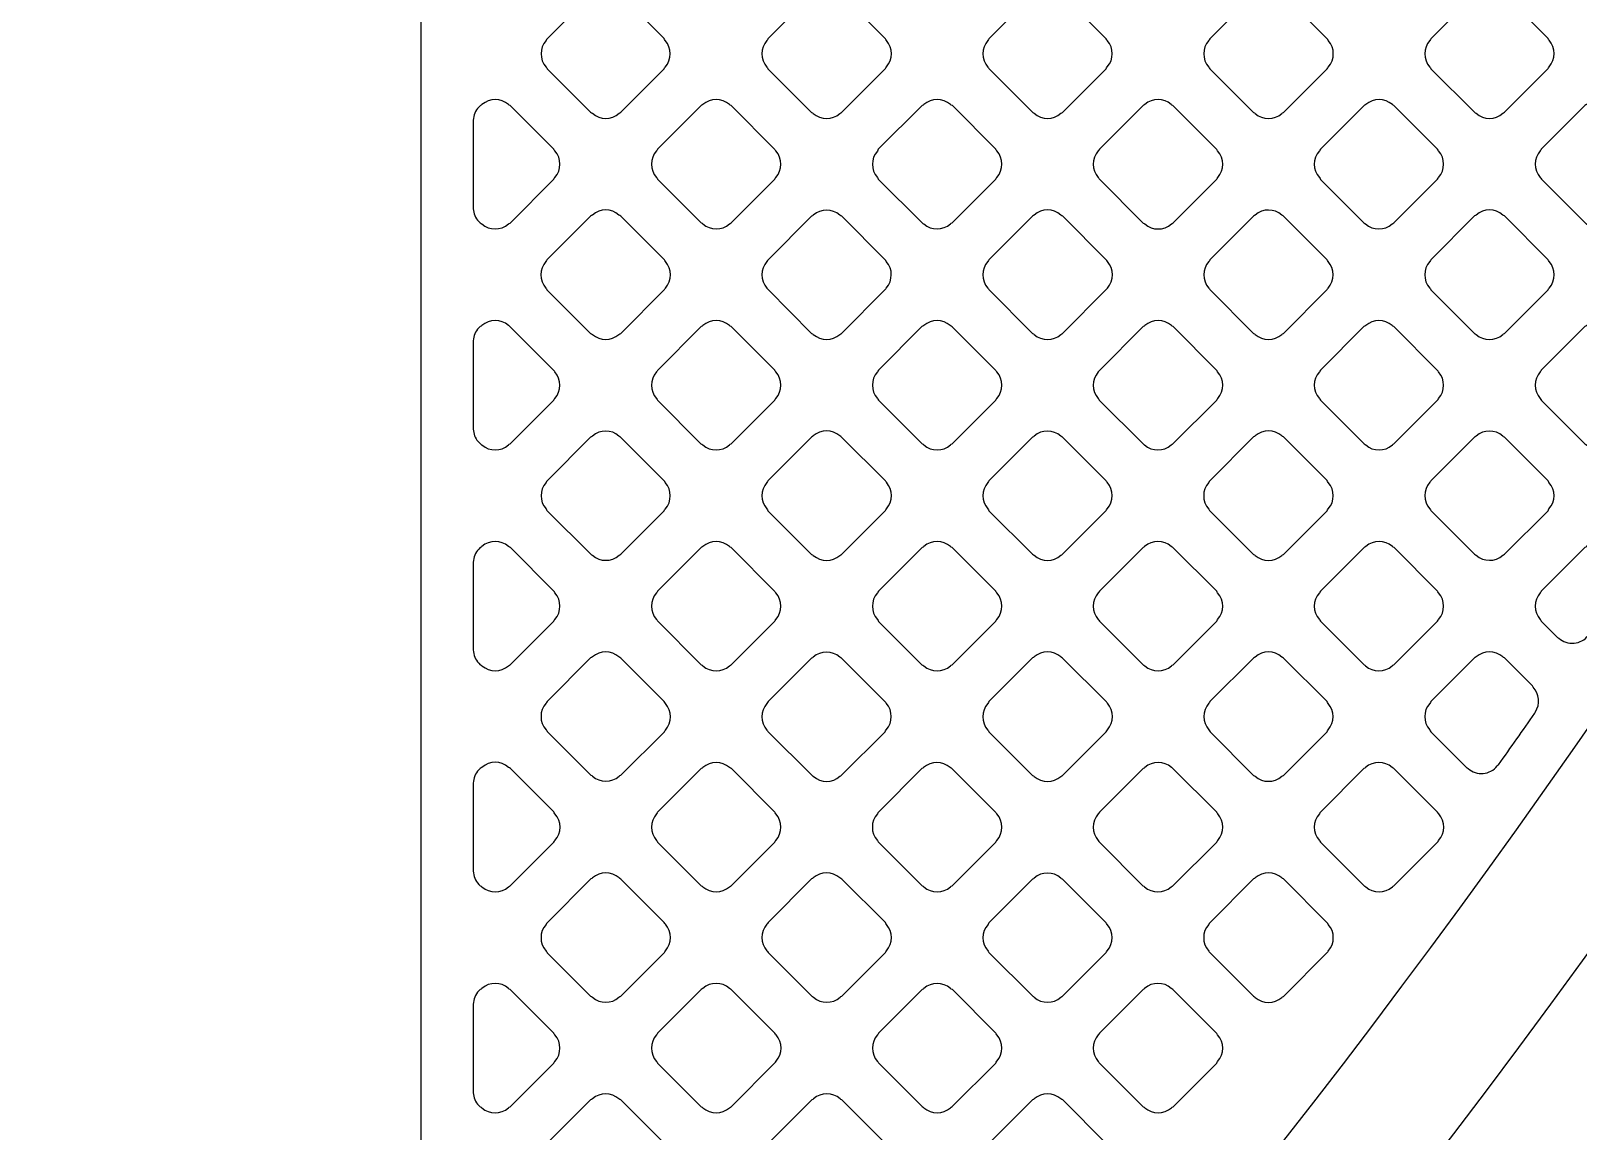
# Model space of a CAD drawing. Extents: x 3811 to 4077, y -444 to -307.
# Drawn here: x 3959.76 to 3961.269, y -382.382 to -381.309 of the extents above; entities that cross this region are included whole.
import ezdxf

# ---------------------------------------------------------------- set-up
doc = ezdxf.new("R2010")
doc.units = 0
doc.layers.add('gbr-dxf', color=7, linetype='Continuous')
doc.layers.add('gbr-outline-dxf', color=2, linetype='Continuous')
doc.layers.add('備註', color=1, linetype='Continuous', lineweight=9)

# ---------------------------------------------------------------- blocks, each defined once
blk = doc.blocks.new('1')
at = {"layer": '備註', "linetype": 'Continuous'}
h = blk.add_hatch(dxfattribs=at)
h.set_pattern_fill('ANSI37', color=3, scale=0.02, style=0)
h.paths.add_polyline_path([(4286.9204, -448.5773), (4286.9204, -445.413, -0.038469), (4286.9207, -445.409, -0.005741), (4286.9224, -445.2641, -0.012911), (4286.9224, -445.263, -0.192745), (4288.774, -440.9383), (4288.7742, -440.9381), (4290.6805, -439.0318, -0.022179), (4290.6819, -439.0301, -0.012999), (4290.6827, -439.0293, 0.198866), (4293.0571, -433.2981, -0.012999), (4293.057, -433.2969), (4293.057, -433.0422, 0.126703), (4293.0538, -433.0328, -0.238292), (4293.0451, -432.9984), (4293.0501, -432.9758), (4293.0503, -432.9752, -0.002638), (4293.0512, -432.9711, 0.052598), (4293.0607, -432.8805, -0.01044), (4293.0608, -432.8791, 0.052723), (4293.0509, -432.7883, -0.061206), (4293.0482, -432.7668), (4293.0482, -432.7668), (4293.0482, -432.2334), (4293.226, -432.2334), (4293.226, -432.6749, -0.009209), (4293.226, -432.6779), (4293.226, -432.7668, -0.169291), (4293.2068, -432.822, 0.043546), (4293.1661, -432.8856, 0.006989), (4293.1641, -432.8943), (4293.1641, -432.8943, 0.108919), (4293.1586, -432.9009, -0.041884), (4293.1584, -432.9012, 0.053171), (4293.1281, -432.9882, -0.002636), (4293.1272, -432.9923, -0.011867), (4293.1268, -432.9938), (4293.1219, -433.0155, -0.117232), (4293.114, -433.0319), (4293.114, -433.0319, 0.146349), (4293.11, -433.0427), (4293.11, -433.2957, -0.012999), (4293.1101, -433.2969, -0.198807), (4290.7224, -439.0646, -0.03099), (4290.7202, -439.067), (4290.7202, -439.067), (4288.8117, -440.9756), (4288.8114, -440.9758, 0.192697), (4286.9754, -445.2631, -0.012911), (4286.9754, -445.2642, 0.005907), (4286.9737, -445.4121, -0.050361), (4286.9734, -445.4173), (4286.9734, -448.5585, -0.036092), (4286.9734, -448.5587, 0.180687), (4286.9787, -448.5717), (4286.9936, -448.5865, -0.042428), (4286.9938, -448.5867, 0.147346), (4287.0042, -448.5918, -0.171376), (4287.028, -448.6026, 0.128411), (4287.1599, -448.6765, -0.015423), (4287.162, -448.6771, -0.266442), (4287.2236, -448.7407, 0.071546), (4287.2262, -448.7457), (4287.2263, -448.7457), (4287.2263, -448.7605, -0.007106), (4287.2263, -448.7626), (4287.2263, -449.0124, -0.007121), (4287.2263, -449.0145), (4287.2263, -449.2791), (4287.0485, -449.2791), (4287.0485, -449.2735), (4287.0485, -449.2735), (4287.0485, -448.7767, 0.118025), (4286.9734, -448.6595, -0.183096), (4286.9614, -448.6343, 0.134987), (4286.9568, -448.6247), (4286.9291, -448.597, -0.212453)])
h.paths.add_polyline_path([(4286.6817, -448.5885, -0.027768), (4286.6918, -448.6181), (4286.6918, -448.6218, 0.063503), (4286.6926, -448.6284), (4286.7018, -448.6818, -0.010797), (4286.7021, -448.6938, 0.010183), (4286.7021, -448.6951), (4286.7021, -448.6954, -0.108314), (4286.6996, -448.7036), (4286.6995, -448.7038), (4286.6995, -448.7038, 0.215605), (4286.6995, -448.7059), (4286.699, -448.7361, 0.0273), (4286.6985, -448.7457), (4286.6985, -448.7457), (4286.6985, -448.7457), (4286.6985, -448.7655), (4286.6985, -448.7655), (4286.6985, -449.2735), (4286.6985, -449.2735), (4286.6985, -449.2791), (4286.8763, -449.2791), (4286.8763, -449.0145, 0.007121), (4286.8763, -449.0124), (4286.8763, -448.7457, 0.228558), (4286.8428, -448.6761), (4286.8424, -448.6758, -0.131355), (4286.7549, -448.559, 0.079704), (4286.7485, -448.5484, -0.146239), (4286.7448, -448.5375, 0.036092), (4286.7448, -448.5373), (4286.7448, -445.2679, 0.087957), (4286.7466, -445.2589, -0.192757), (4288.6497, -440.8139), (4290.5584, -438.9052), (4290.5584, -438.9052), (4290.5585, -438.9052, 0.198869), (4292.8814, -433.298, 0.013079), (4292.8815, -433.2969), (4292.8815, -433.0426, -0.144789), (4292.8853, -433.032, 0.174547), (4292.8944, -433.0069), (4292.8944, -432.9862, 0.021595), (4292.8942, -432.9829, 0.067298), (4292.889, -432.9518, 0.081765), (4292.8841, -432.9401), (4292.8755, -432.9262, -0.042283), (4292.8691, -432.8532, 0.010351), (4292.8691, -432.8519, -0.040896), (4292.8749, -432.7812), (4292.875, -432.7804, 0.038766), (4292.8761, -432.7668), (4292.8761, -432.6779), (4292.8761, -432.2334), (4292.6983, -432.2334), (4292.6983, -432.239), (4292.6982, -432.239), (4292.6982, -432.7478), (4292.6983, -432.748), (4292.6983, -432.7668, 0.23908), (4292.7346, -432.8385, 0.06729), (4292.7351, -432.8389, -0.115876), (4292.7408, -432.8461), (4292.7408, -432.8461, -0.046487), (4292.7597, -432.9045), (4292.7807, -432.9119, -0.252788), (4292.7919, -432.9273), (4292.7925, -432.9332, 0.12341), (4292.7984, -432.9514), (4292.8009, -432.9554, 0.01812), (4292.8096, -432.9914, 0.061967), (4292.8134, -433.0003, -0.102406), (4292.8156, -433.0081, 0.03609), (4292.8156, -433.0084, 0.160481), (4292.8242, -433.0314, 0.055776), (4292.8245, -433.0319, -0.152992), (4292.8284, -433.0432, 0.036092), (4292.8285, -433.0434), (4292.8285, -433.2958, 0.01306), (4292.8284, -433.2969, -0.198906), (4290.521, -438.8677), (4290.521, -438.8677), (4290.521, -438.8677), (4288.6122, -440.7765), (4288.6121, -440.7765), (4288.6121, -440.7765, 0.192447), (4286.6938, -445.2499, 0.098806), (4286.6918, -445.2601), (4286.6918, -448.5373, 0.037059), (4286.6918, -448.5376, -0.152635), (4286.6878, -448.5488, 0.27377)])
h.paths.add_polyline_path([(4283.8869, -448.557, -0.172995), (4283.8958, -448.5321), (4283.8958, -448.532, 0.146349), (4283.8998, -448.5212), (4283.8998, -446.4176, -0.040138), (4283.9001, -446.4134, -0.198769), (4286.2625, -440.714), (4286.2627, -440.7138), (4287.5098, -439.4667), (4287.5098, -439.4666), (4287.5098, -439.4666, 0.198907), (4289.9036, -433.6873, -0.016872), (4289.9037, -433.6857), (4289.9037, -432.973, -0.036092), (4289.9036, -432.9727, 0.141335), (4289.9002, -432.9621, -0.212319), (4289.891, -432.9315), (4289.9029, -432.8387), (4289.9002, -432.786, -0.054356), (4289.8981, -432.7668), (4289.8981, -432.6779, -0.007121), (4289.8981, -432.6758), (4289.8981, -432.239), (4289.8982, -432.239), (4289.8982, -432.2334), (4290.076, -432.2334), (4290.076, -432.7668), (4290.0759, -432.7668), (4290.0759, -432.7668, -0.3159), (4290.0172, -432.8504, 0.141143), (4290.0088, -432.8577, -0.033597), (4290.0087, -432.8578), (4289.9797, -432.9056, 0.059391), (4289.978, -432.91, -0.029996), (4289.9675, -432.949, -0.090958), (4289.9606, -432.9614), (4289.9606, -432.9614, 0.141804), (4289.9567, -432.9718), (4289.9567, -433.687, -0.016893), (4289.9566, -433.6886, -0.198865), (4287.5473, -439.5041), (4287.5473, -439.5041), (4287.5473, -439.5041), (4286.3002, -440.7512), (4286.2999, -440.7515, 0.198902), (4283.9531, -446.4175, -0.026722), (4283.953, -446.4202, -0.016159), (4283.9528, -446.4218), (4283.9528, -448.5203, -0.048029), (4283.9528, -448.5207, 0.152992), (4283.9568, -448.532), (4283.9569, -448.5321, -0.092649), (4283.9638, -448.5448, -0.002776), (4283.9648, -448.548, 0.055059), (4283.9954, -448.6144, -0.039851), (4283.9956, -448.6146, 0.137615), (4284.0038, -448.6217), (4284.0038, -448.6217), (4284.0038, -448.6218), (4284.0052, -448.6245, 0.441021), (4284.0052, -448.6245), (4284.0052, -448.6245), (4284.0139, -448.6418, 0.037742), (4284.0468, -448.6796, -0.212517), (4284.0762, -448.7457), (4284.0762, -448.8346, -0.007121), (4284.0762, -448.8367), (4284.0762, -449.2791), (4283.8984, -449.2791), (4283.8984, -449.2735), (4283.8984, -449.2735), (4283.8984, -448.7655), (4283.8984, -448.7649), (4283.8984, -448.7457), (4283.8984, -448.7457), (4283.8984, -448.7457, -0.040316), (4283.8996, -448.7314, -0.010149), (4283.8998, -448.7302), (4283.9034, -448.6386, 0.050913), (4283.8899, -448.5724), (4283.8893, -448.5705, -0.088155)])
h.paths.add_polyline_path([(4283.5483, -448.8346, 0.009209), (4283.5484, -448.8376), (4283.5484, -449.2735), (4283.5484, -449.2735), (4283.5484, -449.2791), (4283.7262, -449.2791), (4283.7262, -448.7457), (4283.7261, -448.7457, 0.019469), (4283.7259, -448.7389), (4283.731, -448.5973), (4283.731, -448.5973, -0.396062), (4283.731, -448.5972), (4283.731, -448.5956), (4283.731, -448.5955), (4283.731, -448.5955, -0.135041), (4283.7306, -448.5849), (4283.7306, -448.5847, -0.012549), (4283.7352, -448.5689, 0.254191), (4283.7282, -448.532), (4283.7282, -448.532, -0.146437), (4283.7243, -448.5212), (4283.7243, -446.4177, 0.016923), (4283.7242, -446.4161, -0.198862), (4286.1381, -440.5897), (4286.1383, -440.5895), (4287.3855, -439.3423), (4287.3855, -439.3423), (4287.3855, -439.3423, 0.198917), (4289.7281, -433.6871, 0.016923), (4289.728, -433.6854), (4289.728, -433.0099, -0.152918), (4289.732, -432.9987), (4289.732, -432.9987, 0.175279), (4289.7409, -432.9734), (4289.7409, -432.9508, 0.145547), (4289.7353, -432.9291), (4289.7249, -432.8514), (4289.7257, -432.7734, 0.018935), (4289.7259, -432.7668), (4289.7259, -432.7668), (4289.7259, -432.7668), (4289.7259, -432.747), (4289.7259, -432.239), (4289.7259, -432.2334), (4289.5481, -432.2334), (4289.5481, -432.239), (4289.5481, -432.6758, 0.007121), (4289.5481, -432.6779), (4289.5481, -432.7668, 0.194527), (4289.5731, -432.8286, -0.111015), (4289.6635, -432.9841, 0.105582), (4289.671, -432.9987), (4289.671, -432.9987, -0.152929), (4289.675, -433.01, 0.036092), (4289.675, -433.0102), (4289.675, -433.686, 0.013079), (4289.675, -433.6871, 0.020044), (4289.6751, -433.6891, -0.198851), (4287.3481, -439.3048), (4287.348, -439.3048), (4287.348, -439.3048), (4286.1008, -440.552), (4286.1006, -440.5522, 0.198871), (4283.6712, -446.4164, 0.013079), (4283.6712, -446.4175), (4283.6712, -446.4178, 0.020066), (4283.6713, -446.4198), (4283.6713, -448.5207, -0.150332), (4283.6674, -448.5318, 0.096433), (4283.6602, -448.5449, -0.122485), (4283.5758, -448.6814, 0.204905), (4283.5483, -448.7457)])
h.paths.add_polyline_path([(4285.6484, -449.2791), (4285.6484, -448.7457), (4285.6485, -448.7457), (4285.6485, -448.7457, -0.186162), (4285.6715, -448.686, -0.011402), (4285.6725, -448.6848, 0.113626), (4285.759, -448.5364, -0.002685), (4285.7601, -448.5329, -0.098981), (4285.7673, -448.5193), (4285.7673, -448.5192, 0.152897), (4285.7713, -448.508, -0.05707), (4285.7713, -448.5074), (4285.7713, -445.9316, -0.020066), (4285.7713, -445.9296, -0.198906), (4288.0516, -440.4245), (4288.0516, -440.4245), (4288.0516, -440.4245), (4289.1865, -439.2896), (4289.1865, -439.2896), (4289.1865, -439.2896, 0.198918), (4291.7675, -433.0586, -0.01306), (4291.7675, -433.0575), (4291.7675, -433.0224, -0.048029), (4291.7675, -433.022, 0.145602), (4291.7638, -433.0112, -0.124838), (4291.7554, -432.9938, -0.014226), (4291.7548, -432.9919, -0.038028), (4291.741, -432.9152), (4291.7076, -432.8549, 0.133018), (4291.7001, -432.8477, -0.293511), (4291.6482, -432.7668), (4291.6481, -432.7668), (4291.6481, -432.2334), (4291.8259, -432.2334), (4291.8259, -432.6758, -0.007106), (4291.826, -432.6779), (4291.826, -432.7668, -0.044204), (4291.8246, -432.7824), (4291.8245, -432.7831, 0.019404), (4291.8196, -432.8163), (4291.833, -432.9171, -0.04233), (4291.8333, -432.9237), (4291.8333, -432.9858, -0.171575), (4291.8246, -433.0106), (4291.8245, -433.0107, 0.152897), (4291.8205, -433.022), (4291.8205, -433.0586, -0.013079), (4291.8205, -433.0598, -0.198885), (4289.224, -439.327), (4289.224, -439.3271), (4289.2239, -439.3271), (4288.0891, -440.4619), (4288.0891, -440.462), (4288.089, -440.462, 0.198837), (4285.8243, -445.9276, -0.020022), (4285.8243, -445.9296), (4285.8243, -448.5091, 0.126649), (4285.8277, -448.5185, -0.255471), (4285.8355, -448.5554, -0.002709), (4285.8344, -448.5591, 0.019111), (4285.8274, -448.5873), (4285.8262, -448.7416, -0.011961), (4285.8263, -448.7457), (4285.8263, -448.8346, -0.009235), (4285.8262, -448.8375), (4285.8262, -449.2791)])
h.paths.add_polyline_path([(4284.5984, -449.2791), (4284.5984, -448.7457), (4284.5984, -448.7457), (4284.5984, -448.7457, -0.181251), (4284.6203, -448.6873, -0.01195), (4284.6214, -448.686, 0.113438), (4284.71, -448.5278, -0.100452), (4284.7172, -448.5139), (4284.7173, -448.5139, 0.152897), (4284.7213, -448.5026, -0.037059), (4284.7213, -448.5023), (4284.7213, -446.3639, -0.013079), (4284.7213, -446.3628, -0.198867), (4287.2147, -440.3439), (4287.2149, -440.3437), (4288.3589, -439.1997), (4288.3589, -439.1997), (4288.3589, -439.1997, 0.198919), (4290.7192, -433.5016, -0.01306), (4290.7192, -433.5005), (4290.7192, -432.9778, 0.141403), (4290.7158, -432.9672, -0.106282), (4290.7079, -432.9527, 0.037341), (4290.6916, -432.9145, 0.121014), (4290.6851, -432.9076), (4290.685, -432.9076), (4290.669, -432.8781, 0.05425), (4290.6283, -432.8336, -0.021193), (4290.626, -432.8313, -0.205959), (4290.5982, -432.7668), (4290.5981, -432.7668), (4290.5981, -432.7476), (4290.5981, -432.7475), (4290.5981, -432.239), (4290.5981, -432.239), (4290.5981, -432.2334), (4290.7759, -432.2334), (4290.7759, -432.6759, -0.006875), (4290.776, -432.6779), (4290.776, -432.7668, -0.060251), (4290.7734, -432.7879), (4290.771, -432.8319), (4290.7845, -432.935, -0.215499), (4290.7763, -432.9664), (4290.7762, -432.9665, 0.152897), (4290.7723, -432.9777, -0.037059), (4290.7722, -432.978), (4290.7722, -433.5016, -0.013079), (4290.7722, -433.5028, -0.198882), (4288.3964, -439.2372), (4288.3964, -439.2372), (4288.3964, -439.2372), (4287.2524, -440.3812), (4287.2522, -440.3814, 0.198902), (4284.7743, -446.3639, -0.01306), (4284.7743, -446.365), (4284.7743, -448.5035, 0.126611), (4284.7775, -448.5129, -0.255514), (4284.7856, -448.5498, 0.048391), (4284.771, -448.6266), (4284.7744, -448.7278, -0.050849), (4284.7762, -448.7457), (4284.7762, -448.8346, -0.009235), (4284.7762, -448.8376), (4284.7762, -449.2791)])
h.paths.add_polyline_path([(4284.9387, -448.5595, -0.250239), (4284.9458, -448.5231), (4284.9459, -448.5229, 0.152967), (4284.9498, -448.5117), (4284.9498, -446.364, -0.013079), (4284.9499, -446.3628, -0.198864), (4287.3765, -440.5057), (4287.3765, -440.5057), (4287.3765, -440.5057), (4288.5208, -439.3615), (4288.5208, -439.3614), (4288.5208, -439.3614, 0.198847), (4290.9479, -433.5039, -0.020044), (4290.9478, -433.5019), (4290.9478, -433.5017, -0.01306), (4290.9478, -433.5005), (4290.9478, -432.9511, 0.152951), (4290.9438, -432.9398, -0.039884), (4290.9437, -432.9396, -0.209268), (4290.9354, -432.9091), (4290.9379, -432.8921), (4290.9482, -432.7438), (4290.9482, -432.2334), (4291.126, -432.2334), (4291.126, -432.6757, -0.007335), (4291.126, -432.6779), (4291.126, -432.7668, -0.258233), (4291.0843, -432.8421, 0.039395), (4291.0598, -432.861), (4291.0109, -432.9456), (4291.0109, -432.9456, 0.259695), (4291.0009, -432.9622, -0.034686), (4291.0008, -432.9628), (4291.0008, -433.5002, -0.016923), (4291.0009, -433.5019, -0.198912), (4288.5583, -439.3989), (4288.5582, -439.3989), (4288.5582, -439.3989), (4287.414, -440.5432), (4287.4139, -440.5432), (4287.4139, -440.5432, 0.198899), (4285.0029, -446.3639, -0.01306), (4285.0028, -446.3651), (4285.0028, -448.5112, -0.048029), (4285.0029, -448.5116, 0.14893), (4285.0067, -448.5226, -0.099394), (4285.014, -448.5362, 0.061896), (4285.0513, -448.6191, 0.069304), (4285.0552, -448.6229), (4285.0554, -448.623), (4285.0608, -448.634, 0.043693), (4285.1013, -448.6839, -0.017871), (4285.103, -448.6858, -0.186699), (4285.1262, -448.7457), (4285.1263, -448.7457), (4285.1263, -449.2791), (4284.9485, -449.2791), (4284.9485, -449.2735), (4284.9485, -448.8378, -0.009209), (4284.9484, -448.8348), (4284.9484, -448.7457, -0.018469), (4284.9486, -448.7393), (4284.9508, -448.6128), (4284.9508, -448.6128, 0.014957), (4284.9507, -448.6118, 0.036518)])
h.paths.add_polyline_path([(4282.4984, -448.7457), (4282.4984, -448.8346), (4282.4984, -449.2791), (4282.6762, -449.2791), (4282.6762, -449.2735), (4282.6762, -449.2735), (4282.6762, -448.7655), (4282.6762, -448.7655), (4282.6762, -448.7457, 0.030518), (4282.6755, -448.7349), (4282.6747, -448.5969, -0.027525), (4282.6844, -448.5535, 0.002633), (4282.6855, -448.5498, 0.255399), (4282.6774, -448.5129, -0.137907), (4282.6742, -448.5026), (4282.6742, -446.3275, 0.01306), (4282.6742, -446.3264, -0.198907), (4284.9527, -440.8254), (4284.9527, -440.8254), (4284.9527, -440.8254), (4286.7469, -439.0312, 0.041596), (4286.7497, -439.0279, 0.15799), (4288.6742, -433.0893, 0.020066), (4288.6741, -433.0874), (4288.6741, -433.0104, 0.05707), (4288.6742, -433.0099, -0.152897), (4288.6782, -432.9986, 0.173258), (4288.6871, -432.9737), (4288.6871, -432.9456, 0.050081), (4288.6863, -432.9378), (4288.6708, -432.8219), (4288.673, -432.7893, 0.064351), (4288.6759, -432.7668), (4288.6759, -432.747), (4288.6759, -432.6779), (4288.6759, -432.239), (4288.6759, -432.2334), (4288.4981, -432.2334), (4288.4981, -432.239), (4288.4981, -432.6779), (4288.4981, -432.747), (4288.4981, -432.7668, 0.180381), (4288.5198, -432.825, 0.01427), (4288.5212, -432.8265, -0.04928), (4288.5686, -432.8905), (4288.569, -432.8912, 0.118045), (4288.5695, -432.8923, -0.027346), (4288.5707, -432.894, -0.060362), (4288.6095, -432.9834, 0.110384), (4288.6172, -432.9987, -0.146233), (4288.6211, -433.0094), (4288.6211, -433.0894, 0.020044), (4288.6212, -433.0914, -0.157884), (4286.708, -438.9951), (4284.9152, -440.7879), (4284.9152, -440.7879), (4284.9152, -440.7879, 0.198869), (4282.6212, -446.3252, 0.013079), (4282.6212, -446.3264), (4282.6212, -448.5026, -0.152897), (4282.6172, -448.5139), (4282.6171, -448.514, 0.100206), (4282.6099, -448.5278, 0.002647), (4282.6088, -448.5315, -0.110971), (4282.5214, -448.686, 0.010784), (4282.5204, -448.687, 0.182088)])
h.paths.add_polyline_path([(4282.8387, -448.5595, 0.002676), (4282.8397, -448.5628, -0.008691), (4282.8431, -448.5749), (4282.8483, -448.7655), (4282.8483, -449.2735), (4282.8483, -449.2735), (4282.8483, -449.2791), (4283.0261, -449.2791), (4283.0261, -448.8346), (4283.0261, -448.7457, 0.195254), (4283.001, -448.6837, -0.115352), (4282.915, -448.5397, 0.002713), (4282.9139, -448.5362, 0.095115), (4282.907, -448.5232, 0.040767), (4282.9068, -448.5229, -0.152992), (4282.9028, -448.5116, 0.036092), (4282.9028, -448.5113), (4282.9028, -446.3274, 0.03042), (4282.9028, -446.3243, -0.198847), (4285.1144, -440.987), (4285.1145, -440.987), (4285.1145, -440.987), (4286.9214, -439.18, 0.040674), (4286.9242, -439.1768, 0.15841), (4288.9028, -433.0905, 0.013079), (4288.9028, -433.0893), (4288.9028, -432.9748, -0.152234), (4288.9071, -432.9637, 0.095505), (4288.9145, -432.9508, 0.019977), (4288.9225, -432.9245, -0.219672), (4288.9341, -432.9124), (4288.9342, -432.9124), (4288.9659, -432.8552), (4288.9659, -432.8551, -0.140609), (4288.974, -432.8476), (4288.9742, -432.8475, 0.29281), (4289.0259, -432.7668), (4289.0259, -432.6779, 0.006875), (4289.0259, -432.6759), (4289.0259, -432.239), (4289.0259, -432.2334), (4288.8481, -432.2334), (4288.8481, -432.239), (4288.8481, -432.747), (4288.8481, -432.7668), (4288.8481, -432.7668, 0.056627), (4288.8503, -432.7867, -0.026278), (4288.8541, -432.8145), (4288.8383, -432.9327, 0.198048), (4288.8459, -432.9617, 0.04083), (4288.8461, -432.962, -0.145886), (4288.8497, -432.9728, 0.058027), (4288.8498, -432.9733), (4288.8498, -433.0882, 0.01306), (4288.8498, -433.0894, -0.158386), (4286.8825, -439.144), (4285.077, -440.9495), (4285.077, -440.9495), (4285.077, -440.9495, 0.198917), (4282.8498, -446.3263, 0.016923), (4282.8498, -446.328), (4282.8498, -448.5121, -0.144789), (4282.8459, -448.5228, 0.252674)])
h.paths.add_polyline_path([(4285.9889, -448.569, -0.2567), (4285.9961, -448.5317, 0.139935), (4285.9999, -448.5215), (4285.9999, -445.9299, -0.013079), (4285.9999, -445.9287, -0.198872), (4288.2134, -440.5862), (4288.2134, -440.5862), (4288.2134, -440.5862), (4289.3482, -439.4514, 0.198911), (4291.996, -433.059, -0.017024), (4291.9961, -433.0573), (4291.9961, -433.0134, -0.048029), (4291.996, -433.013, 0.152992), (4291.9921, -433.0017), (4291.9921, -433.0017, -0.186251), (4291.9832, -432.9748), (4291.9832, -432.9492, -0.043586), (4291.9838, -432.9424), (4292.0023, -432.8113), (4292.0013, -432.7976, 0.010184), (4291.9993, -432.7807, -0.039382), (4291.9982, -432.7668), (4291.9982, -432.6779, -0.007121), (4291.9982, -432.6758), (4291.9982, -432.2334), (4292.176, -432.2334), (4292.176, -432.7668), (4292.176, -432.7668), (4292.176, -432.7668, -0.264407), (4292.1325, -432.8432, 0.118492), (4292.1262, -432.8501), (4292.1262, -432.8501), (4292.1122, -432.8768), (4292.0967, -432.8923), (4292.0967, -432.8923, 0.213294), (4292.0832, -432.9015, 0.007572), (4292.0771, -432.9128, -0.03781), (4292.0607, -432.9867, -0.107864), (4292.0531, -433.0016), (4292.0531, -433.0017, 0.152897), (4292.0491, -433.0129), (4292.0491, -433.0586, -0.016893), (4292.049, -433.0603, -0.198872), (4289.3858, -439.4888), (4289.3858, -439.4888), (4288.2509, -440.6237), (4288.2509, -440.6237), (4288.2509, -440.6237, 0.198911), (4286.0529, -445.9298, -0.01306), (4286.0529, -445.931), (4286.0529, -448.5202, -0.048029), (4286.0529, -448.5206, 0.152992), (4286.0569, -448.5319), (4286.0569, -448.5319, -0.108794), (4286.0646, -448.547), (4286.0649, -448.548, 0.120342), (4286.1492, -448.6819, -0.011273), (4286.1502, -448.6829, -0.198693), (4286.1762, -448.7457), (4286.1762, -448.8346), (4286.1762, -449.2791), (4285.9984, -449.2791), (4285.9984, -448.8346), (4285.9984, -448.7457, -0.037571), (4285.9994, -448.7325), (4286.0018, -448.6362), (4286.0018, -448.6362), (4286.0018, -448.6362, 0.081875), (4286.0024, -448.6297, 0.04431), (4285.9899, -448.5722, -0.002781)])

msp = doc.modelspace()

# ---------------------------------------------------------------- linework, layer by layer
at = {"layer": 'gbr-dxf', "linetype": 'Continuous'}
for points in [[(3954.9982, -387.5455), (3959.911, -383.0713), (3959.9114, -383.0709, 0.210832), (3960.1407, -382.5514, -0.013289), (3960.1407, -382.5503), (3960.1407, -382.3635, -0.022988), (3960.1407, -382.3613), (3960.1407, -381.5014, -0.022988), (3960.1407, -381.4992), (3960.1407, -380.6394, -0.022988), (3960.1407, -380.6371), (3960.1407, -380.3009), (3960.1407, -380.3004), (3960.1407, -378.362, -0.022988), (3960.1407, -378.3598), (3960.1407, -378.0531, -0.022988), (3960.1407, -378.0509), (3960.1407, -377.8079, -0.015231), (3960.1407, -377.8065, -0.036166), (3960.1407, -377.8063, 0.021865), (3960.1407, -377.8046, -0.081876), (3960.1407, -377.8039), (3960.1407, -374.6486, -0.41422)], [(3959.3589, -384.2889), (3960.3472, -383.3006), (3960.3476, -383.3002, 0.187154), (3963.002, -377.2806, -0.074106), (3962.9982, -377.2547), (3962.9982, -377.1658, -0.009235), (3962.9982, -377.1628), (3962.9982, -376.7269), (3962.9982, -376.7269), (3962.9982, -376.7212), (3963.176, -376.7212), (3963.176, -377.2546), (3963.176, -377.2546), (3963.176, -377.2547, -0.169737), (3963.1566, -377.3101), (3963.1565, -377.3102, 0.139654), (3963.1527, -377.3204), (3963.1527, -377.3205, -0.186231), (3960.4553, -383.408), (3960.455, -383.4083), (3959.4666, -384.3966)], [(3962.8302, -377.8505, -0.170555), (3960.2572, -383.2106), (3960.2572, -383.2107), (3960.2572, -383.2107), (3959.9894, -383.4785), (3959.9891, -383.4787), (3959.5584, -383.9095)]]:
    msp.add_lwpolyline(points, format="xyb", dxfattribs=at)
for points in [[(3960.2625, -381.3185, 0.378793), (3960.2625, -381.3445, -0.100082), (3960.2635, -381.3462), (3960.3059, -381.3886, -0.103868), (3960.3077, -381.3896, 0.379639), (3960.3337, -381.3896, -0.096625), (3960.3353, -381.3886), (3960.3778, -381.3462, -0.096111), (3960.3787, -381.3445, 0.379859), (3960.3787, -381.3186, -0.104293), (3960.3777, -381.3168), (3960.3353, -381.2744, -0.100824), (3960.3336, -381.2734, 0.379141), (3960.3077, -381.2734, -0.095378), (3960.306, -381.2743), (3960.2635, -381.3169, -0.096036)], [(3960.4779, -381.3186, 0.379201), (3960.4779, -381.3445, -0.091954), (3960.4789, -381.3461), (3960.5215, -381.3887, -0.096332), (3960.5232, -381.3897, 0.379092), (3960.5491, -381.3898, -0.095862), (3960.5508, -381.3888), (3960.5935, -381.346, -0.096195), (3960.5945, -381.3444, 0.378338), (3960.5945, -381.3185, -0.096238), (3960.5935, -381.3169), (3960.551, -381.2743, -0.10771), (3960.5491, -381.2733, 0.379116), (3960.5232, -381.2733, -0.096259), (3960.5215, -381.2743), (3960.4789, -381.3169, -0.096539)], [(3960.6935, -381.3185, 0.378793), (3960.6935, -381.3445, -0.087613), (3960.6944, -381.3459), (3960.7372, -381.3887, -0.092126), (3960.7387, -381.3896, 0.379173), (3960.7647, -381.3896, -0.095968), (3960.7663, -381.3887), (3960.8089, -381.3461, -0.096328), (3960.8099, -381.3444, 0.379), (3960.8099, -381.3185, -0.083622), (3960.809, -381.3171), (3960.7662, -381.2744, -0.096527), (3960.7646, -381.2734, 0.378784), (3960.7387, -381.2734, -0.095154), (3960.737, -381.2743), (3960.6945, -381.3169, -0.0953)], [(3960.9089, -381.3186, 0.37889), (3960.9089, -381.3445, -0.096157), (3960.9099, -381.3461), (3960.9525, -381.3888, -0.099849), (3960.9542, -381.3898, 0.379201), (3960.9802, -381.3898, -0.096458), (3960.9818, -381.3888), (3961.0245, -381.3461, -0.096627), (3961.0255, -381.3445, 0.379859), (3961.0255, -381.3185, -0.092523), (3961.0245, -381.3169), (3960.9817, -381.2741, -0.088334), (3960.9802, -381.2732, 0.3795), (3960.9543, -381.2732, -0.096259), (3960.9526, -381.2742), (3960.9099, -381.3169, -0.095895)], [(3961.1246, -381.3185, 0.37889), (3961.1246, -381.3445, -0.099971), (3961.1256, -381.3462), (3961.168, -381.3886, -0.103923), (3961.1698, -381.3896, 0.379201), (3961.1957, -381.3896, -0.096625), (3961.1974, -381.3886), (3961.24, -381.346, -0.096111), (3961.2409, -381.3444, 0.379859), (3961.2409, -381.3184, -0.104293), (3961.2399, -381.3166), (3961.1976, -381.2743, -0.100519), (3961.1958, -381.2733, 0.3795), (3961.1699, -381.2733, -0.096259), (3961.1682, -381.2742), (3961.1256, -381.3169, -0.095895)], [(3960.1915, -381.4827, 0.174616), (3960.1968, -381.4952), (3960.1969, -381.4952), (3960.1982, -381.4965, -0.096423), (3960.1998, -381.4975, 0.378872), (3960.2257, -381.4975, -0.096025), (3960.2274, -381.4966), (3960.2701, -381.4538, -0.095796), (3960.2711, -381.4522, 0.379347), (3960.2711, -381.4262, -0.096458), (3960.2701, -381.4246), (3960.2275, -381.382, -0.092289), (3960.2259, -381.3811, 0.379528), (3960.2, -381.3811, -0.095973), (3960.1984, -381.382), (3960.1969, -381.3835, 0.180328), (3960.1915, -381.3964, -0.04733), (3960.1915, -381.3968)], [(3960.3702, -381.4522, -0.09601), (3960.3712, -381.4538), (3960.4138, -381.4964, -0.100401), (3960.4155, -381.4974, 0.37874), (3960.4414, -381.4975, -0.095862), (3960.4431, -381.4965), (3960.4857, -381.4539, -0.095895), (3960.4866, -381.4522, 0.378338), (3960.4867, -381.4263, -0.091842), (3960.4857, -381.4248), (3960.4431, -381.3821, -0.103923), (3960.4413, -381.3811, 0.379347), (3960.4153, -381.3811, -0.096625), (3960.4137, -381.3821), (3960.3712, -381.4246, -0.096111), (3960.3702, -381.4262, 0.379308)], [(3960.5857, -381.4523, -0.091952), (3960.5866, -381.4538), (3960.6293, -381.4965, -0.095602), (3960.6309, -381.4975, 0.379299), (3960.6569, -381.4974, -0.096625), (3960.6585, -381.4965), (3960.7012, -381.4538, -0.096111), (3960.7022, -381.4521, 0.379357), (3960.7022, -381.4262, -0.096507), (3960.7012, -381.4246), (3960.6588, -381.3821, -0.108196), (3960.6569, -381.3811, 0.378784), (3960.631, -381.3811, -0.095154), (3960.6294, -381.382), (3960.5866, -381.4247, -0.0953), (3960.5857, -381.4264, 0.378386)], [(3960.8012, -381.4263, 0.379201), (3960.8012, -381.4522, -0.083235), (3960.8021, -381.4536), (3960.845, -381.4966, -0.087638), (3960.8465, -381.4975, 0.379308), (3960.8725, -381.4975, -0.095968), (3960.8741, -381.4965), (3960.9167, -381.4539, -0.096328), (3960.9177, -381.4523, 0.37947), (3960.9176, -381.4263, -0.088442), (3960.9167, -381.4248), (3960.8738, -381.3819, -0.083681), (3960.8724, -381.381, 0.3795), (3960.8465, -381.381, -0.096259), (3960.8448, -381.382), (3960.8022, -381.4246, -0.096539)], [(3961.0168, -381.4263, 0.37889), (3961.0168, -381.4523, -0.107475), (3961.0179, -381.4541), (3961.0603, -381.4965, -0.095895), (3961.0619, -381.4975, 0.379201), (3961.0878, -381.4975, -0.096625), (3961.0895, -381.4965), (3961.1322, -381.4538, -0.096111), (3961.1331, -381.4522, 0.379859), (3961.1331, -381.4262, -0.096458), (3961.1322, -381.4246), (3961.0896, -381.382, -0.092623), (3961.088, -381.3811, 0.3795), (3961.0621, -381.3811, -0.096259), (3961.0604, -381.382), (3961.0178, -381.4247, -0.095895)], [(3961.2323, -381.4521, -0.103917), (3961.2334, -381.4539), (3961.276, -381.4965, -0.092072), (3961.2775, -381.4975, 0.37981), (3961.3035, -381.4975, -0.096625), (3961.3051, -381.4965), (3961.3478, -381.4538, -0.096111), (3961.3488, -381.4522, 0.379859), (3961.3488, -381.4262, -0.100399), (3961.3478, -381.4245), (3961.3052, -381.3819, -0.096627), (3961.3035, -381.3809, 0.379731), (3961.2776, -381.3809, -0.096625), (3961.2759, -381.3819), (3961.2333, -381.4245, -0.096111), (3961.2323, -381.4262, 0.379682)], [(3960.2624, -381.56, -0.103917), (3960.2634, -381.5618), (3960.3058, -381.6042, -0.108029), (3960.3077, -381.6052, 0.379092), (3960.3336, -381.6053, -0.095883), (3960.3353, -381.6043), (3960.3779, -381.5616, -0.095987), (3960.3789, -381.56, 0.378841), (3960.3789, -381.5341, -0.100514), (3960.3779, -381.5324), (3960.3353, -381.4898, -0.096558), (3960.3336, -381.4888, 0.379778), (3960.3077, -381.4888, -0.096625), (3960.306, -381.4898), (3960.2634, -381.5324, -0.096111), (3960.2624, -381.534, 0.379682)], [(3960.478, -381.56, -0.09601), (3960.479, -381.5616), (3960.5215, -381.6042, -0.100073), (3960.5232, -381.6052, 0.378952), (3960.5491, -381.6052, -0.09601), (3960.5508, -381.6042), (3960.5934, -381.5616, -0.096328), (3960.5943, -381.56, 0.379), (3960.5944, -381.534, -0.092234), (3960.5934, -381.5325), (3960.5509, -381.4899, -0.104677), (3960.5491, -381.4889, 0.378784), (3960.5232, -381.4889, -0.095378), (3960.5215, -381.4899), (3960.479, -381.5324, -0.096227), (3960.478, -381.534, 0.379087)], [(3960.6934, -381.56, -0.092139), (3960.6944, -381.5616), (3960.7371, -381.6043, -0.096332), (3960.7387, -381.6053, 0.37981), (3960.7647, -381.6053, -0.096625), (3960.7663, -381.6043), (3960.809, -381.5616, -0.096111), (3960.81, -381.56, 0.379859), (3960.81, -381.534, -0.096458), (3960.809, -381.5324), (3960.7665, -381.4899, -0.108174), (3960.7646, -381.4888, 0.379731), (3960.7387, -381.4888, -0.096475), (3960.737, -381.4898), (3960.6944, -381.5324, -0.096627), (3960.6934, -381.5341, 0.379682)], [(3960.909, -381.56, -0.082792), (3960.9099, -381.5614), (3960.9527, -381.6043, -0.087737), (3960.9542, -381.6052, 0.379422), (3960.9802, -381.6052, -0.096625), (3960.9818, -381.6042), (3961.0244, -381.5616, -0.096111), (3961.0253, -381.56, 0.379859), (3961.0253, -381.534, -0.08851), (3961.0244, -381.5325), (3960.9816, -381.4897, -0.083681), (3960.9802, -381.4889, 0.3795), (3960.9543, -381.4888, -0.096259), (3960.9526, -381.4898), (3960.91, -381.5325, -0.095895), (3960.909, -381.5341, 0.378651)], [(3961.1245, -381.56, -0.107999), (3961.1256, -381.5618), (3961.1681, -381.6043, -0.096332), (3961.1697, -381.6053, 0.37981), (3961.1957, -381.6053, -0.096625), (3961.1973, -381.6043), (3961.24, -381.5617, -0.096111), (3961.241, -381.56, 0.379859), (3961.241, -381.5341, -0.096458), (3961.24, -381.5324), (3961.1973, -381.4897, -0.092289), (3961.1957, -381.4888, 0.379731), (3961.1698, -381.4888, -0.096625), (3961.1681, -381.4897), (3961.1255, -381.5324, -0.096111), (3961.1245, -381.534, 0.379682)], [(3960.1915, -381.6976, 0.166668), (3960.1961, -381.7097), (3960.1985, -381.7121, -0.087638), (3960.2, -381.713, 0.379068), (3960.2259, -381.713, -0.095883), (3960.2275, -381.712), (3960.2701, -381.6694, -0.096539), (3960.2711, -381.6678, 0.378904), (3960.2711, -381.6419, -0.08785), (3960.2702, -381.6404), (3960.2272, -381.5974, -0.083772), (3960.2258, -381.5965, 0.379198), (3960.1999, -381.5966, -0.096831), (3960.1982, -381.5975), (3960.1969, -381.5989), (3960.1968, -381.5989, 0.174702), (3960.1915, -381.6114)], [(3960.3702, -381.6678, -0.099804), (3960.3712, -381.6695), (3960.4136, -381.712, -0.103923), (3960.4154, -381.713, 0.378817), (3960.4413, -381.713, -0.09601), (3960.443, -381.712), (3960.4857, -381.6693, -0.096328), (3960.4866, -381.6677, 0.37947), (3960.4866, -381.6417, -0.088442), (3960.4857, -381.6402), (3960.4431, -381.5976, -0.100824), (3960.4414, -381.5966, 0.379141), (3960.4155, -381.5966, -0.095378), (3960.4138, -381.5976), (3960.3711, -381.6403, -0.095701), (3960.3702, -381.6419, 0.378386)], [(3960.5857, -381.6418, 0.379201), (3960.5857, -381.6677, -0.095956), (3960.5867, -381.6694), (3960.6293, -381.712, -0.10046), (3960.631, -381.713, 0.379308), (3960.657, -381.713, -0.095968), (3960.6586, -381.712), (3960.7012, -381.6694, -0.096328), (3960.7022, -381.6678, 0.37947), (3960.7022, -381.6418, -0.092523), (3960.7012, -381.6403), (3960.6586, -381.5977, -0.10442), (3960.6568, -381.5966, 0.3795), (3960.6309, -381.5966, -0.096259), (3960.6292, -381.5976), (3960.5867, -381.6401, -0.096539)], [(3960.8012, -381.6679, -0.087254), (3960.8021, -381.6693), (3960.8449, -381.7121, -0.091578), (3960.8464, -381.713, 0.378731), (3960.8723, -381.713, -0.09601), (3960.874, -381.712), (3960.9167, -381.6693, -0.096328), (3960.9177, -381.6677, 0.37947), (3960.9176, -381.6417, -0.100902), (3960.9166, -381.64), (3960.8742, -381.5975, -0.096627), (3960.8725, -381.5966, 0.379731), (3960.8466, -381.5966, -0.096625), (3960.8449, -381.5975), (3960.8022, -381.6403, -0.096111), (3960.8012, -381.6419, 0.379451)], [(3961.0168, -381.6676, -0.095506), (3961.0178, -381.6693), (3961.0606, -381.7121, -0.08335), (3961.062, -381.713, 0.379422), (3961.088, -381.713, -0.096625), (3961.0896, -381.712), (3961.1322, -381.6695, -0.096111), (3961.1331, -381.6678, 0.379859), (3961.1331, -381.6419, -0.09253), (3961.1322, -381.6403), (3961.0894, -381.5975, -0.088207), (3961.0879, -381.5966, 0.379357), (3961.062, -381.5966, -0.095968), (3961.0603, -381.5975), (3961.0178, -381.6401, -0.096328), (3961.0168, -381.6417, 0.378952)], [(3961.2323, -381.6678, -0.107922), (3961.2334, -381.6696), (3961.2758, -381.7121, -0.095796), (3961.2774, -381.713, 0.379201), (3961.3034, -381.713, -0.096458), (3961.305, -381.712), (3961.3477, -381.6694, -0.096627), (3961.3487, -381.6677, 0.379357), (3961.3487, -381.6418, -0.096614), (3961.3477, -381.6401), (3961.3051, -381.5975, -0.092456), (3961.3035, -381.5966, 0.37947), (3961.2776, -381.5966, -0.096458), (3961.2759, -381.5976), (3961.2333, -381.6402, -0.096627), (3961.2323, -381.6418, 0.379451)], [(3960.2625, -381.7755, -0.091854), (3960.2634, -381.777), (3960.3061, -381.8197, -0.095602), (3960.3077, -381.8207, 0.379299), (3960.3337, -381.8206, -0.096625), (3960.3353, -381.8197), (3960.3778, -381.7772, -0.096111), (3960.3787, -381.7756, 0.379357), (3960.3788, -381.7496, -0.096507), (3960.3778, -381.748), (3960.3352, -381.7054, -0.092456), (3960.3336, -381.7044, 0.378784), (3960.3077, -381.7044, -0.095378), (3960.306, -381.7054), (3960.2635, -381.7479, -0.095602), (3960.2625, -381.7496, 0.378386)], [(3960.4779, -381.7496, 0.379201), (3960.4779, -381.7755, -0.099964), (3960.4789, -381.7773), (3960.5214, -381.8198, -0.104264), (3960.5232, -381.8208, 0.379308), (3960.5491, -381.8208, -0.095968), (3960.5508, -381.8198), (3960.5935, -381.7771, -0.096328), (3960.5945, -381.7755, 0.37947), (3960.5945, -381.7495, -0.088442), (3960.5935, -381.748), (3960.5508, -381.7053, -0.100519), (3960.5491, -381.7043, 0.3795), (3960.5232, -381.7043, -0.096259), (3960.5215, -381.7053), (3960.4789, -381.748, -0.096539)], [(3960.6935, -381.7496, 0.37889), (3960.6935, -381.7755, -0.096265), (3960.6945, -381.7772), (3960.737, -381.8197, -0.100073), (3960.7387, -381.8207, 0.379201), (3960.7647, -381.8207, -0.096625), (3960.7663, -381.8197), (3960.8089, -381.7771, -0.096111), (3960.8098, -381.7755, 0.379859), (3960.8098, -381.7495, -0.09253), (3960.8089, -381.748), (3960.7664, -381.7055, -0.10442), (3960.7646, -381.7045, 0.3795), (3960.7387, -381.7044, -0.096259), (3960.737, -381.7054), (3960.6945, -381.748, -0.095895)], [(3960.9089, -381.7496, 0.379201), (3960.9089, -381.7756, -0.087748), (3960.9098, -381.777), (3960.9526, -381.8199, -0.092072), (3960.9542, -381.8208, 0.37981), (3960.9802, -381.8208, -0.096625), (3960.9818, -381.8198), (3961.0245, -381.7772, -0.096111), (3961.0255, -381.7755, 0.3795), (3961.0255, -381.7496, -0.101017), (3961.0245, -381.7478), (3960.9819, -381.7052, -0.096195), (3960.9802, -381.7042, 0.378939), (3960.9543, -381.7042, -0.096259), (3960.9526, -381.7052), (3960.9099, -381.748, -0.096539)], [(3961.1246, -381.7755, -0.09185), (3961.1256, -381.7771), (3961.1682, -381.8197, -0.095585), (3961.1698, -381.8206, 0.378952), (3961.1957, -381.8207, -0.09601), (3961.1974, -381.8197), (3961.2399, -381.7772, -0.096328), (3961.2408, -381.7755, 0.379), (3961.2408, -381.7496, -0.096507), (3961.2399, -381.748), (3961.1973, -381.7054, -0.092347), (3961.1957, -381.7044, 0.379117), (3961.1697, -381.7044, -0.096259), (3961.1681, -381.7054), (3961.1256, -381.7479, -0.096627), (3961.1246, -381.7495, 0.379682)], [(3960.1915, -381.9127, -0.036092), (3960.1915, -381.913, 0.181449), (3960.1969, -381.9259), (3960.1983, -381.9274, -0.096332), (3960.2, -381.9284, 0.37981), (3960.2259, -381.9284, -0.096458), (3960.2276, -381.9274), (3960.2701, -381.8848, -0.096627), (3960.2711, -381.8832, 0.3795), (3960.2711, -381.8572, -0.096614), (3960.2702, -381.8556), (3960.2277, -381.8132, -0.107923), (3960.2259, -381.8121, 0.379133), (3960.1999, -381.8121, -0.095506), (3960.1983, -381.8131), (3960.1968, -381.8146, 0.180884), (3960.1915, -381.8275)], [(3960.3702, -381.8832, -0.087748), (3960.3711, -381.8847), (3960.4139, -381.9275, -0.092072), (3960.4155, -381.9285, 0.37981), (3960.4415, -381.9285, -0.096625), (3960.4431, -381.9275), (3960.4857, -381.885, -0.096111), (3960.4866, -381.8833, 0.379859), (3960.4866, -381.8573, -0.083792), (3960.4857, -381.8559), (3960.4429, -381.8131, -0.096627), (3960.4413, -381.8122, 0.379731), (3960.4153, -381.8122, -0.096625), (3960.4137, -381.8131), (3960.3712, -381.8556, -0.096111), (3960.3702, -381.8573, 0.379682)], [(3960.5857, -381.8833, -0.099643), (3960.5867, -381.8851), (3960.6291, -381.9275, -0.103923), (3960.6309, -381.9285, 0.379422), (3960.6569, -381.9285, -0.096625), (3960.6585, -381.9275), (3960.7012, -381.8848, -0.096111), (3960.7022, -381.8832, 0.379859), (3960.7022, -381.8572, -0.08851), (3960.7012, -381.8557), (3960.6587, -381.8132, -0.100519), (3960.6569, -381.8122, 0.3795), (3960.631, -381.8121, -0.096259), (3960.6293, -381.8131), (3960.5867, -381.8558, -0.095895), (3960.5857, -381.8574, 0.378651)], [(3960.8012, -381.8833, -0.091954), (3960.8022, -381.8848), (3960.8449, -381.9275, -0.096332), (3960.8465, -381.9285, 0.37981), (3960.8725, -381.9285, -0.096625), (3960.8741, -381.9275), (3960.9167, -381.885, -0.096111), (3960.9176, -381.8833, 0.379859), (3960.9176, -381.8574, -0.096458), (3960.9167, -381.8557), (3960.874, -381.813, -0.092289), (3960.8724, -381.8121, 0.379731), (3960.8464, -381.8121, -0.096625), (3960.8448, -381.8131), (3960.8022, -381.8556, -0.096111), (3960.8012, -381.8573, 0.379682)], [(3961.0168, -381.8833, -0.10047), (3961.0178, -381.885), (3961.0604, -381.9276, -0.087638), (3961.0619, -381.9285, 0.37981), (3961.0878, -381.9285, -0.096625), (3961.0895, -381.9276), (3961.1322, -381.8849, -0.096111), (3961.1331, -381.8832, 0.379859), (3961.1331, -381.8573, -0.104293), (3961.1321, -381.8555), (3961.0898, -381.8131, -0.100519), (3961.088, -381.8121, 0.379731), (3961.0621, -381.8121, -0.096458), (3961.0604, -381.8131), (3961.0178, -381.8557, -0.096627), (3961.0168, -381.8573, 0.379682)], [(3961.2323, -381.8573, 0.379201), (3961.2323, -381.8832, -0.091954), (3961.2333, -381.8848), (3961.2492, -381.9007, -0.055818), (3961.2503, -381.9015, 0.433011), (3961.2791, -381.8988, -0.056444), (3961.28, -381.8978, 0.00177), (3961.3146, -381.8468, -0.107229), (3961.3152, -381.8453, 0.338963), (3961.3129, -381.8215, -0.10533), (3961.312, -381.8202), (3961.305, -381.8131, -0.092564), (3961.3034, -381.8121, 0.379278), (3961.2774, -381.8121, -0.096259), (3961.2758, -381.8131), (3961.2333, -381.8556, -0.096539)], [(3960.2625, -381.9909, -0.096625), (3960.2635, -381.9926), (3960.3061, -382.0351, -0.100151), (3960.3078, -382.0361, 0.37981), (3960.3338, -382.0361, -0.096458), (3960.3354, -382.0352), (3960.3779, -381.9927, -0.096627), (3960.3789, -381.9911, 0.379859), (3960.3789, -381.9651, -0.108361), (3960.3778, -381.9632), (3960.3354, -381.9209, -0.10442), (3960.3336, -381.9198, 0.379731), (3960.3077, -381.9198, -0.096458), (3960.306, -381.9208), (3960.2635, -381.9633, -0.096627), (3960.2625, -381.9649, 0.379682)], [(3960.478, -381.9911, -0.087748), (3960.4789, -381.9925), (3960.5216, -382.0352, -0.092126), (3960.5232, -382.0362, 0.37981), (3960.5492, -382.0362, -0.096458), (3960.5508, -382.0352), (3960.5933, -381.9927, -0.096627), (3960.5943, -381.991, 0.379859), (3960.5943, -381.965, -0.084073), (3960.5934, -381.9636), (3960.5508, -381.921, -0.096627), (3960.5491, -381.92, 0.379731), (3960.5231, -381.92, -0.096625), (3960.5215, -381.921), (3960.479, -381.9634, -0.096111), (3960.478, -381.9651, 0.379682)], [(3960.6934, -381.9911, -0.099964), (3960.6944, -381.9928), (3960.7369, -382.0353, -0.104264), (3960.7387, -382.0363, 0.37981), (3960.7647, -382.0363, -0.096625), (3960.7663, -382.0353), (3960.809, -381.9927, -0.096111), (3960.81, -381.991, 0.379859), (3960.81, -381.965, -0.088014), (3960.8091, -381.9636), (3960.7664, -381.9209, -0.100824), (3960.7646, -381.9198, 0.379731), (3960.7387, -381.9198, -0.096625), (3960.737, -381.9208), (3960.6944, -381.9634, -0.096111), (3960.6934, -381.9651, 0.379682)], [(3960.9091, -381.991, -0.104392), (3960.9102, -381.9928), (3960.9526, -382.0353, -0.092072), (3960.9542, -382.0362, 0.379308), (3960.9801, -382.0362, -0.095968), (3960.9818, -382.0353), (3961.0244, -381.9927, -0.096328), (3961.0253, -381.991, 0.379), (3961.0253, -381.9651, -0.100402), (3961.0243, -381.9634), (3960.9818, -381.9209, -0.096527), (3960.9802, -381.9199, 0.37947), (3960.9542, -381.9199, -0.096458), (3960.9526, -381.9209), (3960.9101, -381.9634, -0.096627), (3960.9091, -381.965, 0.379682)], [(3961.1245, -381.991, -0.09601), (3961.1254, -381.9927), (3961.1603, -382.0275, -0.079794), (3961.1619, -382.0286, 0.427981), (3961.1903, -382.0261, -0.076135), (3961.1917, -382.0249, 0.001762), (3961.227, -381.9747, -0.09263), (3961.2275, -381.9734, 0.34275), (3961.2254, -381.9493, -0.1055), (3961.2246, -381.9479), (3961.1975, -381.9208, -0.103923), (3961.1957, -381.9198, 0.379347), (3961.1697, -381.9198, -0.096625), (3961.1681, -381.9208), (3961.1255, -381.9634, -0.096111), (3961.1245, -381.9651, 0.379451)], [(3960.1915, -382.1282, -0.048029), (3960.1915, -382.1286, 0.181449), (3960.1969, -382.1416, -0.056241), (3960.1972, -382.142), (3960.1982, -382.1429, -0.104264), (3960.2, -382.144, 0.379451), (3960.226, -382.144, -0.096259), (3960.2276, -382.143), (3960.2702, -382.1004, -0.096539), (3960.2712, -382.0988, 0.379249), (3960.2712, -382.0728, -0.104293), (3960.2701, -382.071), (3960.2277, -382.0285, -0.100824), (3960.2259, -382.0275, 0.379731), (3960.2, -382.0275, -0.096625), (3960.1983, -382.0285), (3960.1969, -382.0299, 0.181507), (3960.1915, -382.0429, -0.037059), (3960.1915, -382.0432)], [(3960.3703, -382.0988, -0.092139), (3960.3713, -382.1003), (3960.4139, -382.1429, -0.096332), (3960.4155, -382.1439, 0.37981), (3960.4415, -382.1439, -0.096625), (3960.4431, -382.1429), (3960.4857, -382.1004, -0.096111), (3960.4866, -382.0987, 0.379859), (3960.4866, -382.0727, -0.096458), (3960.4857, -382.0711), (3960.4433, -382.0287, -0.108515), (3960.4414, -382.0277, 0.379731), (3960.4155, -382.0277, -0.096458), (3960.4138, -382.0287), (3960.3713, -382.0711, -0.096627), (3960.3703, -382.0728, 0.379682)], [(3960.5857, -382.0988, -0.087784), (3960.5866, -382.1002), (3960.6295, -382.143, -0.092233), (3960.631, -382.144, 0.379308), (3960.657, -382.144, -0.09601), (3960.6586, -382.143), (3960.7012, -382.1005, -0.096227), (3960.7022, -382.0988, 0.37924), (3960.7022, -382.0729, -0.084055), (3960.7013, -382.0715), (3960.6584, -382.0286, -0.096842), (3960.6568, -382.0277, 0.379249), (3960.6308, -382.0277, -0.096458), (3960.6292, -382.0287), (3960.5867, -382.0711, -0.096627), (3960.5857, -382.0728, 0.379682)], [(3960.8012, -382.0989, -0.096119), (3960.8022, -382.1005), (3960.8447, -382.143, -0.100115), (3960.8464, -382.144, 0.379308), (3960.8723, -382.144, -0.095968), (3960.874, -382.1431), (3960.9167, -382.1004, -0.096328), (3960.9177, -382.0987, 0.379), (3960.9177, -382.0728, -0.092234), (3960.9167, -382.0712), (3960.874, -382.0285, -0.088435), (3960.8725, -382.0276, 0.37947), (3960.8466, -382.0276, -0.096458), (3960.8449, -382.0286), (3960.8022, -382.0713, -0.096627), (3960.8012, -382.0729, 0.379682)], [(3961.0168, -382.0728, 0.379201), (3961.0168, -382.0987, -0.103917), (3961.0178, -382.1005), (3961.0604, -382.1431, -0.092072), (3961.062, -382.144, 0.37981), (3961.088, -382.144, -0.096625), (3961.0896, -382.1431), (3961.1322, -382.1005, -0.096111), (3961.1331, -382.0989, 0.3795), (3961.1332, -382.0729, -0.101017), (3961.1321, -382.0712), (3961.0895, -382.0286, -0.096195), (3961.0879, -382.0276, 0.378939), (3961.0619, -382.0276, -0.096259), (3961.0603, -382.0286), (3961.0178, -382.0711, -0.096539)], [(3960.2625, -382.1806, 0.379422), (3960.2625, -382.2066, -0.10047), (3960.2635, -382.2083), (3960.3059, -382.2506, -0.104264), (3960.3077, -382.2517, 0.379308), (3960.3336, -382.2517, -0.095968), (3960.3353, -382.2507), (3960.3779, -382.2081, -0.096328), (3960.3789, -382.2065, 0.37947), (3960.3789, -382.1805, -0.104765), (3960.3778, -382.1787), (3960.3355, -382.1364, -0.100824), (3960.3337, -382.1353, 0.379357), (3960.3078, -382.1353, -0.095968), (3960.3062, -382.1363), (3960.2635, -382.179, -0.096328)], [(3960.478, -382.2065, -0.091954), (3960.479, -382.208), (3960.5217, -382.2507, -0.096332), (3960.5233, -382.2517, 0.37981), (3960.5493, -382.2517, -0.096625), (3960.5509, -382.2507), (3960.5935, -382.2082, -0.096111), (3960.5945, -382.2065, 0.379859), (3960.5945, -382.1806, -0.096458), (3960.5935, -382.1789), (3960.551, -382.1364, -0.108174), (3960.5491, -382.1354, 0.379731), (3960.5231, -382.1354, -0.096625), (3960.5215, -382.1363), (3960.479, -382.1788, -0.096111), (3960.478, -382.1805, 0.379682)], [(3960.6936, -382.2066, -0.087848), (3960.6945, -382.2081), (3960.7372, -382.2507, -0.092072), (3960.7387, -382.2517, 0.37981), (3960.7647, -382.2517, -0.096625), (3960.7663, -382.2507), (3960.8089, -382.2082, -0.096111), (3960.8098, -382.2065, 0.379859), (3960.8098, -382.1806, -0.083792), (3960.809, -382.1792), (3960.7663, -382.1365, -0.096857), (3960.7646, -382.1355, 0.379731), (3960.7387, -382.1355, -0.096458), (3960.737, -382.1365), (3960.6945, -382.179, -0.096627), (3960.6936, -382.1806, 0.379682)], [(3960.9089, -382.2066, -0.095956), (3960.9099, -382.2082), (3960.9525, -382.2508, -0.10046), (3960.9542, -382.2518, 0.37981), (3960.9802, -382.2518, -0.096625), (3960.9818, -382.2509), (3961.0245, -382.2082, -0.096111), (3961.0255, -382.2066, 0.379859), (3961.0255, -382.1806, -0.092701), (3961.0245, -382.179), (3960.9817, -382.1362, -0.088779), (3960.9802, -382.1353, 0.379731), (3960.9543, -382.1353, -0.096625), (3960.9526, -382.1363), (3960.9099, -382.179, -0.096111), (3960.9089, -382.1806, 0.379682)], [(3960.1915, -382.3448, 0.174616), (3960.1968, -382.3573), (3960.1969, -382.3573), (3960.1982, -382.3586, -0.096227), (3960.1998, -382.3596, 0.378763), (3960.2257, -382.3596, -0.095883), (3960.2274, -382.3586), (3960.2701, -382.3159, -0.096328), (3960.2711, -382.3143, 0.37947), (3960.2711, -382.2883, -0.096723), (3960.2701, -382.2867), (3960.2275, -382.2441, -0.092564), (3960.2259, -382.2431, 0.379731), (3960.2, -382.2431, -0.096625), (3960.1983, -382.2441), (3960.1969, -382.2455, 0.181507), (3960.1915, -382.2585, -0.04733), (3960.1915, -382.2589)], [(3960.3702, -382.2883, 0.379201), (3960.3702, -382.3143, -0.095956), (3960.3712, -382.3159), (3960.4138, -382.3585, -0.10046), (3960.4155, -382.3595, 0.379451), (3960.4415, -382.3595, -0.096117), (3960.4431, -382.3586), (3960.4858, -382.3158, -0.095895), (3960.4868, -382.3142, 0.379249), (3960.4868, -382.2883, -0.092523), (3960.4858, -382.2867), (3960.4432, -382.2441, -0.10442), (3960.4414, -382.2431, 0.3795), (3960.4155, -382.2431, -0.096259), (3960.4138, -382.244), (3960.3712, -382.2867, -0.096539)], [(3960.5858, -382.3143, -0.09148), (3960.5868, -382.3158), (3960.6294, -382.3584, -0.096227), (3960.631, -382.3594, 0.379422), (3960.657, -382.3594, -0.096458), (3960.6586, -382.3584), (3960.7012, -382.3159, -0.096627), (3960.7022, -382.3142, 0.379859), (3960.7022, -382.2883, -0.096723), (3960.7012, -382.2866), (3960.6588, -382.2442, -0.108174), (3960.6569, -382.2432, 0.3795), (3960.631, -382.2432, -0.096614), (3960.6293, -382.2442), (3960.5868, -382.2867, -0.096539), (3960.5858, -382.2883, 0.378651)], [(3960.8012, -382.3143, -0.083235), (3960.8021, -382.3157), (3960.845, -382.3586, -0.087638), (3960.8465, -382.3595, 0.37981), (3960.8725, -382.3595, -0.096625), (3960.8741, -382.3586), (3960.9167, -382.316, -0.096111), (3960.9176, -382.3144, 0.379859), (3960.9176, -382.2884, -0.088014), (3960.9167, -382.2869), (3960.8738, -382.244, -0.083733), (3960.8724, -382.2431, 0.379731), (3960.8464, -382.2431, -0.096625), (3960.8448, -382.2441), (3960.8022, -382.2867, -0.096111), (3960.8012, -382.2883, 0.379682)], [(3960.2624, -382.3961, 0.37889), (3960.2624, -382.4221, -0.104099), (3960.2634, -382.4238), (3960.3059, -382.4663, -0.107634), (3960.3077, -382.4673, 0.379201), (3960.3337, -382.4673, -0.095956), (3960.3353, -382.4663), (3960.3779, -382.4238, -0.096332), (3960.3789, -382.4221, 0.379859), (3960.3789, -382.3962, -0.100902), (3960.3779, -382.3944), (3960.3353, -382.3518, -0.096857), (3960.3336, -382.3509, 0.3795), (3960.3077, -382.3508, -0.096259), (3960.306, -382.3518), (3960.2634, -382.3945, -0.095895)], [(3960.478, -382.3962, 0.379422), (3960.478, -382.4221, -0.091954), (3960.479, -382.4237), (3960.5215, -382.4663, -0.096111), (3960.5232, -382.4672, 0.379451), (3960.5491, -382.4673, -0.096259), (3960.5508, -382.4663), (3960.5935, -382.4236, -0.096539), (3960.5945, -382.4219, 0.379249), (3960.5944, -382.396, -0.096458), (3960.5935, -382.3943), (3960.5509, -382.3518, -0.092623), (3960.5493, -382.3508, 0.379357), (3960.5234, -382.3508, -0.096507), (3960.5217, -382.3518), (3960.479, -382.3945, -0.096527)], [(3960.6935, -382.422, -0.092162), (3960.6945, -382.4235), (3960.7372, -382.4663, -0.095895), (3960.7389, -382.4672, 0.378731), (3960.7648, -382.4672, -0.09601), (3960.7664, -382.4663), (3960.809, -382.4237, -0.096328), (3960.81, -382.422, 0.37947), (3960.81, -382.3961, -0.096723), (3960.809, -382.3944), (3960.7665, -382.3519, -0.108515), (3960.7646, -382.3509, 0.379731), (3960.7387, -382.3509, -0.096458), (3960.737, -382.3519), (3960.6945, -382.3944, -0.096627), (3960.6936, -382.396, 0.379451)]]:
    msp.add_lwpolyline(points, format="xyb", close=True, dxfattribs=at)
at = {"layer": 'gbr-outline-dxf', "linetype": 'Continuous', "const_width": 0.000025}
msp.add_lwpolyline([(3953.9368, -395.8387), (3953.9368, -388.4571, -0.211094), (3954.1001, -388.0874), (3959.7734, -382.9211, 0.211095), (3959.9367, -382.5514), (3959.9367, -374.6482, -0.414217), (3960.4367, -374.1482), (3973.4367, -374.1482, -0.414217), (3973.9367, -374.6482), (3973.9367, -382.5514, -0.211094), (3973.7734, -382.9211), (3968.1001, -388.0874, 0.211095), (3967.9367, -388.4571), (3967.9367, -397.2149, -0.414217), (3967.4367, -397.7149), (3962.4367, -397.7149, -0.414217), (3961.9367, -397.2149), (3961.9367, -396.8387, 0.414217), (3961.4367, -396.3387), (3954.4368, -396.3387, -0.414217)], format="xyb", close=True, dxfattribs=at)

# ---------------------------------------------------------------- block references
at = {"layer": '備註', "color": 1, "linetype": 'Continuous'}
msp.add_blockref('1', (-322.7, 55.5121), dxfattribs=at)

doc.saveas('drawing.dxf')
